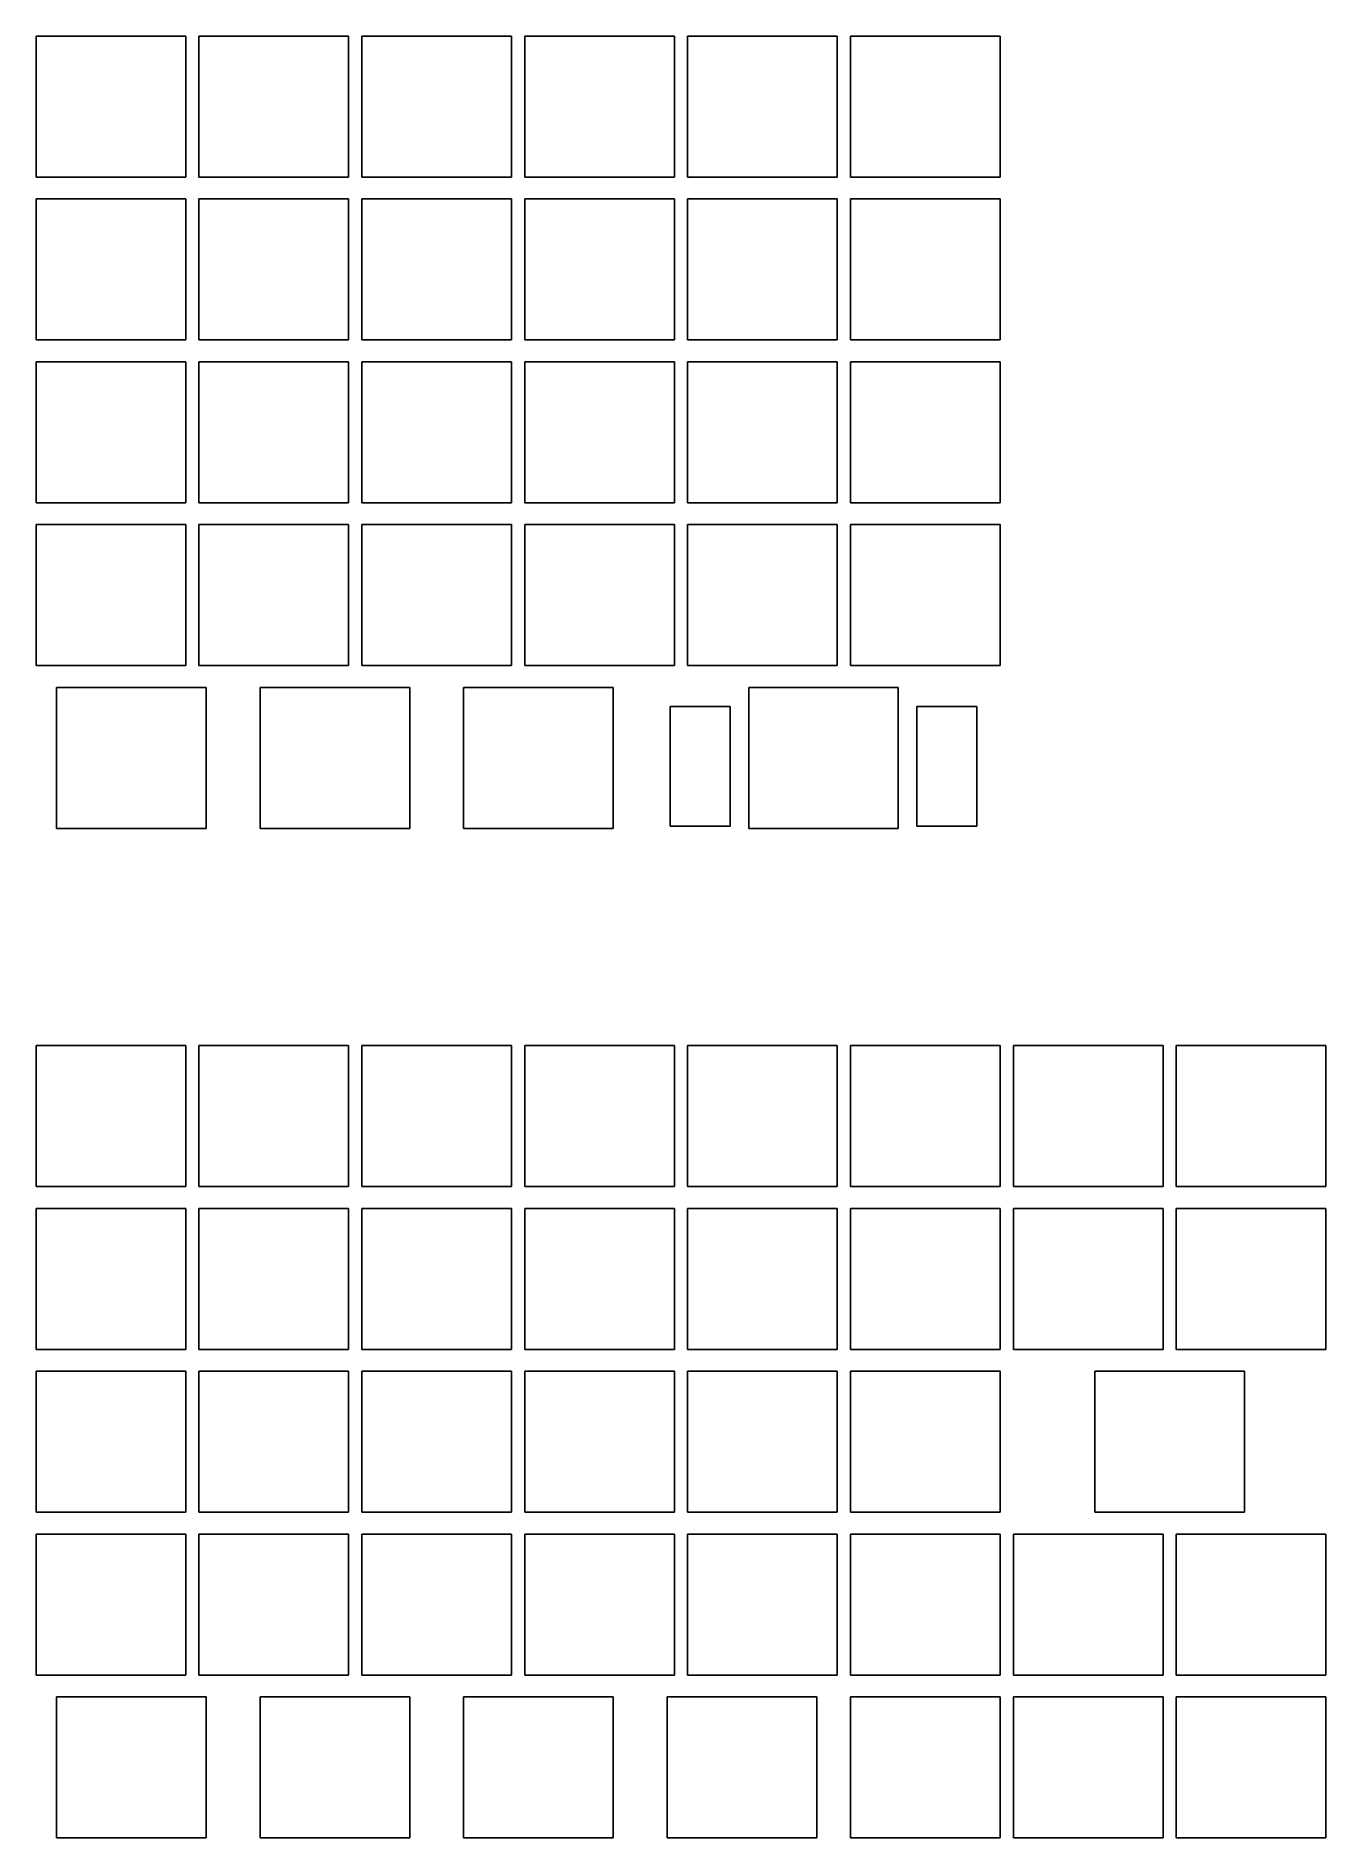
# Model space of a CAD drawing. Header units: millimetres. Extents: x 91 to 242, y -245 to -35.
import ezdxf

# ---------------------------------------------------------------- set-up
doc = ezdxf.new("R2010")
doc.units = ezdxf.units.MM

msp = doc.modelspace()

# ---------------------------------------------------------------- linework, layer by layer
at = {"linetype": 'CONTINUOUS'}
for p, q in [((108.75, -34.6), (91.25, -34.6)), ((91.25, -34.6), (91.25, -51.1)), ((108.75, -51.1), (108.75, -34.6)), ((127.8, -34.6), (110.3, -34.6)), ((110.3, -34.6), (110.3, -51.1)), ((127.8, -51.1), (127.8, -34.6)), ((146.85, -34.6), (129.35, -34.6)), ((129.35, -34.6), (129.35, -51.1)), ((146.85, -51.1), (146.85, -34.6)), ((165.9, -34.6), (148.4, -34.6)), ((148.4, -34.6), (148.4, -51.1)), ((165.9, -51.1), (165.9, -34.6)), ((184.95, -34.6), (167.45, -34.6)), ((167.45, -34.6), (167.45, -51.1)), ((184.95, -51.1), (184.95, -34.6)), ((204, -34.6), (186.5, -34.6)), ((186.5, -34.6), (186.5, -51.1)), ((204, -51.1), (204, -34.6)), ((91.25, -51.1), (108.75, -51.1)), ((110.3, -51.1), (127.8, -51.1)), ((129.35, -51.1), (146.85, -51.1)), ((148.4, -51.1), (165.9, -51.1)), ((167.45, -51.1), (184.95, -51.1)), ((186.5, -51.1), (204, -51.1)), ((108.75, -53.65), (91.25, -53.65)), ((91.25, -53.65), (91.25, -70.15)), ((108.75, -70.15), (108.75, -53.65)), ((127.8, -53.65), (110.3, -53.65)), ((110.3, -53.65), (110.3, -70.15)), ((127.8, -70.15), (127.8, -53.65)), ((146.85, -53.65), (129.35, -53.65)), ((129.35, -53.65), (129.35, -70.15)), ((146.85, -70.15), (146.85, -53.65)), ((165.9, -53.65), (148.4, -53.65)), ((148.4, -53.65), (148.4, -70.15)), ((165.9, -70.15), (165.9, -53.65)), ((184.95, -53.65), (167.45, -53.65)), ((167.45, -53.65), (167.45, -70.15)), ((184.95, -70.15), (184.95, -53.65)), ((204, -53.65), (186.5, -53.65)), ((186.5, -53.65), (186.5, -70.15)), ((204, -70.15), (204, -53.65)), ((91.25, -70.15), (108.75, -70.15)), ((110.3, -70.15), (127.8, -70.15)), ((129.35, -70.15), (146.85, -70.15)), ((148.4, -70.15), (165.9, -70.15)), ((167.45, -70.15), (184.95, -70.15)), ((186.5, -70.15), (204, -70.15)), ((108.75, -72.7), (91.25, -72.7)), ((91.25, -72.7), (91.25, -89.2)), ((108.75, -89.2), (108.75, -72.7)), ((127.8, -72.7), (110.3, -72.7)), ((110.3, -72.7), (110.3, -89.2)), ((127.8, -89.2), (127.8, -72.7)), ((146.85, -72.7), (129.35, -72.7)), ((129.35, -72.7), (129.35, -89.2)), ((146.85, -89.2), (146.85, -72.7)), ((165.9, -72.7), (148.4, -72.7)), ((148.4, -72.7), (148.4, -89.2)), ((165.9, -89.2), (165.9, -72.7)), ((184.95, -72.7), (167.45, -72.7)), ((167.45, -72.7), (167.45, -89.2)), ((184.95, -89.2), (184.95, -72.7)), ((204, -72.7), (186.5, -72.7)), ((186.5, -72.7), (186.5, -89.2)), ((204, -89.2), (204, -72.7)), ((91.25, -89.2), (108.75, -89.2)), ((110.3, -89.2), (127.8, -89.2)), ((129.35, -89.2), (146.85, -89.2)), ((148.4, -89.2), (165.9, -89.2)), ((167.45, -89.2), (184.95, -89.2)), ((186.5, -89.2), (204, -89.2)), ((108.75, -91.75), (91.25, -91.75)), ((91.25, -91.75), (91.25, -108.25)), ((108.75, -108.25), (108.75, -91.75)), ((127.8, -91.75), (110.3, -91.75)), ((110.3, -91.75), (110.3, -108.25)), ((127.8, -108.25), (127.8, -91.75)), ((146.85, -91.75), (129.35, -91.75)), ((129.35, -91.75), (129.35, -108.25)), ((146.85, -108.25), (146.85, -91.75)), ((165.9, -91.75), (148.4, -91.75)), ((148.4, -91.75), (148.4, -108.25)), ((165.9, -108.25), (165.9, -91.75)), ((184.95, -91.75), (167.45, -91.75)), ((167.45, -91.75), (167.45, -108.25)), ((184.95, -108.25), (184.95, -91.75)), ((204, -91.75), (186.5, -91.75)), ((186.5, -91.75), (186.5, -108.25)), ((204, -108.25), (204, -91.75)), ((91.25, -108.25), (108.75, -108.25)), ((110.3, -108.25), (127.8, -108.25)), ((129.35, -108.25), (146.85, -108.25)), ((148.4, -108.25), (165.9, -108.25)), ((167.45, -108.25), (184.95, -108.25)), ((186.5, -108.25), (204, -108.25)), ((111.13125, -110.8), (93.63125, -110.8)), ((93.63125, -110.8), (93.63125, -127.3)), ((111.13125, -127.3), (111.13125, -110.8)), ((134.94375, -110.8), (117.44375, -110.8)), ((117.44375, -110.8), (117.44375, -127.3)), ((134.94375, -127.3), (134.94375, -110.8)), ((158.75625, -110.8), (141.25625, -110.8)), ((141.25625, -110.8), (141.25625, -127.3)), ((158.75625, -127.3), (158.75625, -110.8)), ((192.0915, -110.8), (174.5915, -110.8)), ((174.5915, -110.8), (174.5915, -127.3)), ((192.0915, -127.3), (192.0915, -110.8)), ((172.4165, -113.05), (165.4165, -113.05)), ((165.4165, -113.05), (165.4165, -127.05)), ((172.4165, -127.05), (172.4165, -113.05)), ((201.2665, -113.05), (194.2665, -113.05)), ((194.2665, -113.05), (194.2665, -127.05)), ((201.2665, -127.05), (201.2665, -113.05)), ((93.63125, -127.3), (111.13125, -127.3)), ((117.44375, -127.3), (134.94375, -127.3)), ((141.25625, -127.3), (158.75625, -127.3)), ((165.4165, -127.05), (172.4165, -127.05)), ((174.5915, -127.3), (192.0915, -127.3)), ((194.2665, -127.05), (201.2665, -127.05)), ((108.75, -152.7), (91.25, -152.7)), ((91.25, -152.7), (91.25, -169.2)), ((108.75, -169.2), (108.75, -152.7)), ((127.8, -152.7), (110.3, -152.7)), ((110.3, -152.7), (110.3, -169.2)), ((127.8, -169.2), (127.8, -152.7)), ((146.85, -152.7), (129.35, -152.7)), ((129.35, -152.7), (129.35, -169.2)), ((146.85, -169.2), (146.85, -152.7)), ((165.9, -152.7), (148.4, -152.7)), ((148.4, -152.7), (148.4, -169.2)), ((165.9, -169.2), (165.9, -152.7)), ((184.95, -152.7), (167.45, -152.7)), ((167.45, -152.7), (167.45, -169.2)), ((184.95, -169.2), (184.95, -152.7)), ((204, -152.7), (186.5, -152.7)), ((186.5, -152.7), (186.5, -169.2)), ((204, -169.2), (204, -152.7)), ((223.05, -152.7), (205.55, -152.7)), ((205.55, -152.7), (205.55, -169.2)), ((223.05, -169.2), (223.05, -152.7)), ((242.1, -152.7), (224.6, -152.7)), ((224.6, -152.7), (224.6, -169.2)), ((242.1, -169.2), (242.1, -152.7)), ((91.25, -169.2), (108.75, -169.2)), ((110.3, -169.2), (127.8, -169.2)), ((129.35, -169.2), (146.85, -169.2)), ((148.4, -169.2), (165.9, -169.2)), ((167.45, -169.2), (184.95, -169.2)), ((186.5, -169.2), (204, -169.2)), ((205.55, -169.2), (223.05, -169.2)), ((224.6, -169.2), (242.1, -169.2)), ((108.75, -171.75), (91.25, -171.75)), ((91.25, -171.75), (91.25, -188.25)), ((108.75, -188.25), (108.75, -171.75)), ((127.8, -171.75), (110.3, -171.75)), ((110.3, -171.75), (110.3, -188.25)), ((127.8, -188.25), (127.8, -171.75)), ((146.85, -171.75), (129.35, -171.75)), ((129.35, -171.75), (129.35, -188.25)), ((146.85, -188.25), (146.85, -171.75)), ((165.9, -171.75), (148.4, -171.75)), ((148.4, -171.75), (148.4, -188.25)), ((165.9, -188.25), (165.9, -171.75)), ((184.95, -171.75), (167.45, -171.75)), ((167.45, -171.75), (167.45, -188.25)), ((184.95, -188.25), (184.95, -171.75)), ((204, -171.75), (186.5, -171.75)), ((186.5, -171.75), (186.5, -188.25)), ((204, -188.25), (204, -171.75)), ((223.05, -171.75), (205.55, -171.75)), ((205.55, -171.75), (205.55, -188.25)), ((223.05, -188.25), (223.05, -171.75)), ((242.1, -171.75), (224.6, -171.75)), ((224.6, -171.75), (224.6, -188.25)), ((242.1, -188.25), (242.1, -171.75)), ((91.25, -188.25), (108.75, -188.25)), ((110.3, -188.25), (127.8, -188.25)), ((129.35, -188.25), (146.85, -188.25)), ((148.4, -188.25), (165.9, -188.25)), ((167.45, -188.25), (184.95, -188.25)), ((186.5, -188.25), (204, -188.25)), ((205.55, -188.25), (223.05, -188.25)), ((224.6, -188.25), (242.1, -188.25)), ((108.75, -190.8), (91.25, -190.8)), ((91.25, -190.8), (91.25, -207.3)), ((108.75, -207.3), (108.75, -190.8)), ((127.8, -190.8), (110.3, -190.8)), ((110.3, -190.8), (110.3, -207.3)), ((127.8, -207.3), (127.8, -190.8)), ((146.85, -190.8), (129.35, -190.8)), ((129.35, -190.8), (129.35, -207.3)), ((146.85, -207.3), (146.85, -190.8)), ((165.9, -190.8), (148.4, -190.8)), ((148.4, -190.8), (148.4, -207.3)), ((165.9, -207.3), (165.9, -190.8)), ((184.95, -190.8), (167.45, -190.8)), ((167.45, -190.8), (167.45, -207.3)), ((184.95, -207.3), (184.95, -190.8)), ((204, -190.8), (186.5, -190.8)), ((186.5, -190.8), (186.5, -207.3)), ((204, -207.3), (204, -190.8)), ((232.575, -190.8), (215.075, -190.8)), ((215.075, -190.8), (215.075, -207.3)), ((232.575, -207.3), (232.575, -190.8)), ((91.25, -207.3), (108.75, -207.3)), ((110.3, -207.3), (127.8, -207.3)), ((129.35, -207.3), (146.85, -207.3)), ((148.4, -207.3), (165.9, -207.3)), ((167.45, -207.3), (184.95, -207.3)), ((186.5, -207.3), (204, -207.3)), ((215.075, -207.3), (232.575, -207.3)), ((108.75, -209.85), (91.25, -209.85)), ((91.25, -209.85), (91.25, -226.35)), ((108.75, -226.35), (108.75, -209.85)), ((127.8, -209.85), (110.3, -209.85)), ((110.3, -209.85), (110.3, -226.35)), ((127.8, -226.35), (127.8, -209.85)), ((146.85, -209.85), (129.35, -209.85)), ((129.35, -209.85), (129.35, -226.35)), ((146.85, -226.35), (146.85, -209.85)), ((165.9, -209.85), (148.4, -209.85)), ((148.4, -209.85), (148.4, -226.35)), ((165.9, -226.35), (165.9, -209.85)), ((184.95, -209.85), (167.45, -209.85)), ((167.45, -209.85), (167.45, -226.35)), ((184.95, -226.35), (184.95, -209.85)), ((204, -209.85), (186.5, -209.85)), ((186.5, -209.85), (186.5, -226.35)), ((204, -226.35), (204, -209.85)), ((223.05, -209.85), (205.55, -209.85)), ((205.55, -209.85), (205.55, -226.35)), ((223.05, -226.35), (223.05, -209.85)), ((242.1, -209.85), (224.6, -209.85)), ((224.6, -209.85), (224.6, -226.35)), ((242.1, -226.35), (242.1, -209.85)), ((91.25, -226.35), (108.75, -226.35)), ((110.3, -226.35), (127.8, -226.35)), ((129.35, -226.35), (146.85, -226.35)), ((148.4, -226.35), (165.9, -226.35)), ((167.45, -226.35), (184.95, -226.35)), ((186.5, -226.35), (204, -226.35)), ((205.55, -226.35), (223.05, -226.35)), ((224.6, -226.35), (242.1, -226.35)), ((111.13125, -228.9), (93.63125, -228.9)), ((93.63125, -228.9), (93.63125, -245.4)), ((111.13125, -245.4), (111.13125, -228.9)), ((134.94375, -228.9), (117.44375, -228.9)), ((117.44375, -228.9), (117.44375, -245.4)), ((134.94375, -245.4), (134.94375, -228.9)), ((158.75625, -228.9), (141.25625, -228.9)), ((141.25625, -228.9), (141.25625, -245.4)), ((158.75625, -245.4), (158.75625, -228.9)), ((182.56875, -228.9), (165.06875, -228.9)), ((165.06875, -228.9), (165.06875, -245.4)), ((182.56875, -245.4), (182.56875, -228.9)), ((204, -228.9), (186.5, -228.9)), ((186.5, -228.9), (186.5, -245.4)), ((204, -245.4), (204, -228.9)), ((223.05, -228.9), (205.55, -228.9)), ((205.55, -228.9), (205.55, -245.4)), ((223.05, -245.4), (223.05, -228.9)), ((242.1, -228.9), (224.6, -228.9)), ((224.6, -228.9), (224.6, -245.4)), ((242.1, -245.4), (242.1, -228.9)), ((93.63125, -245.4), (111.13125, -245.4)), ((117.44375, -245.4), (134.94375, -245.4)), ((141.25625, -245.4), (158.75625, -245.4)), ((165.06875, -245.4), (182.56875, -245.4)), ((186.5, -245.4), (204, -245.4)), ((205.55, -245.4), (223.05, -245.4)), ((224.6, -245.4), (242.1, -245.4))]:
    msp.add_line(p, q, dxfattribs=at)

doc.saveas('drawing.dxf')
